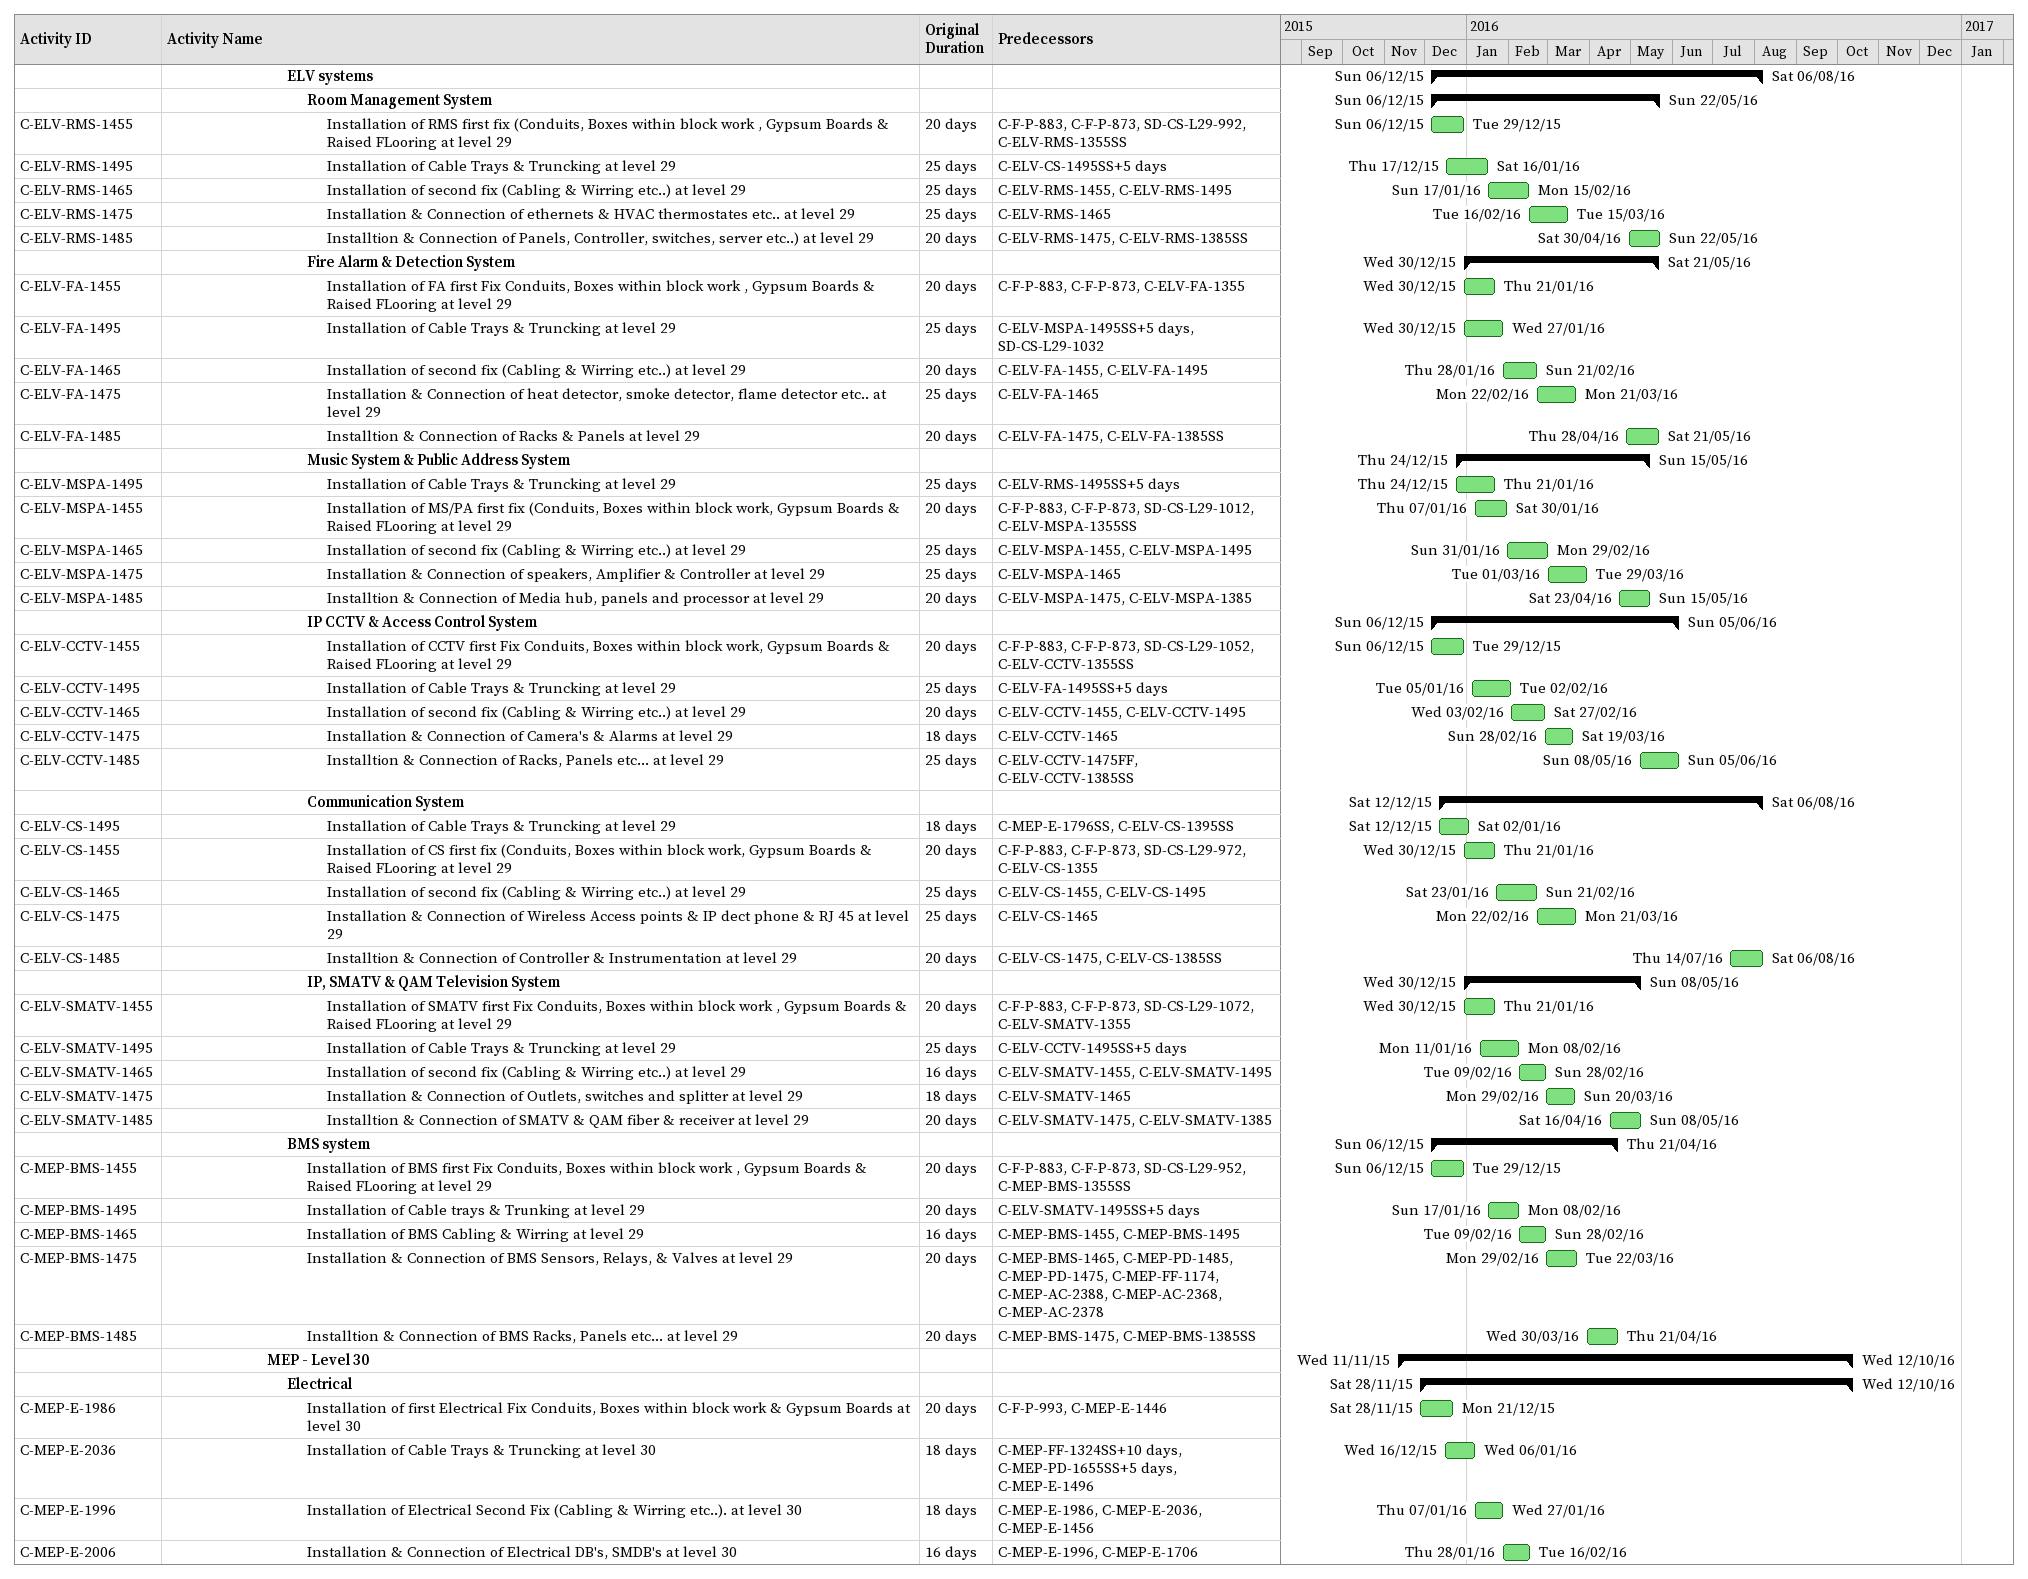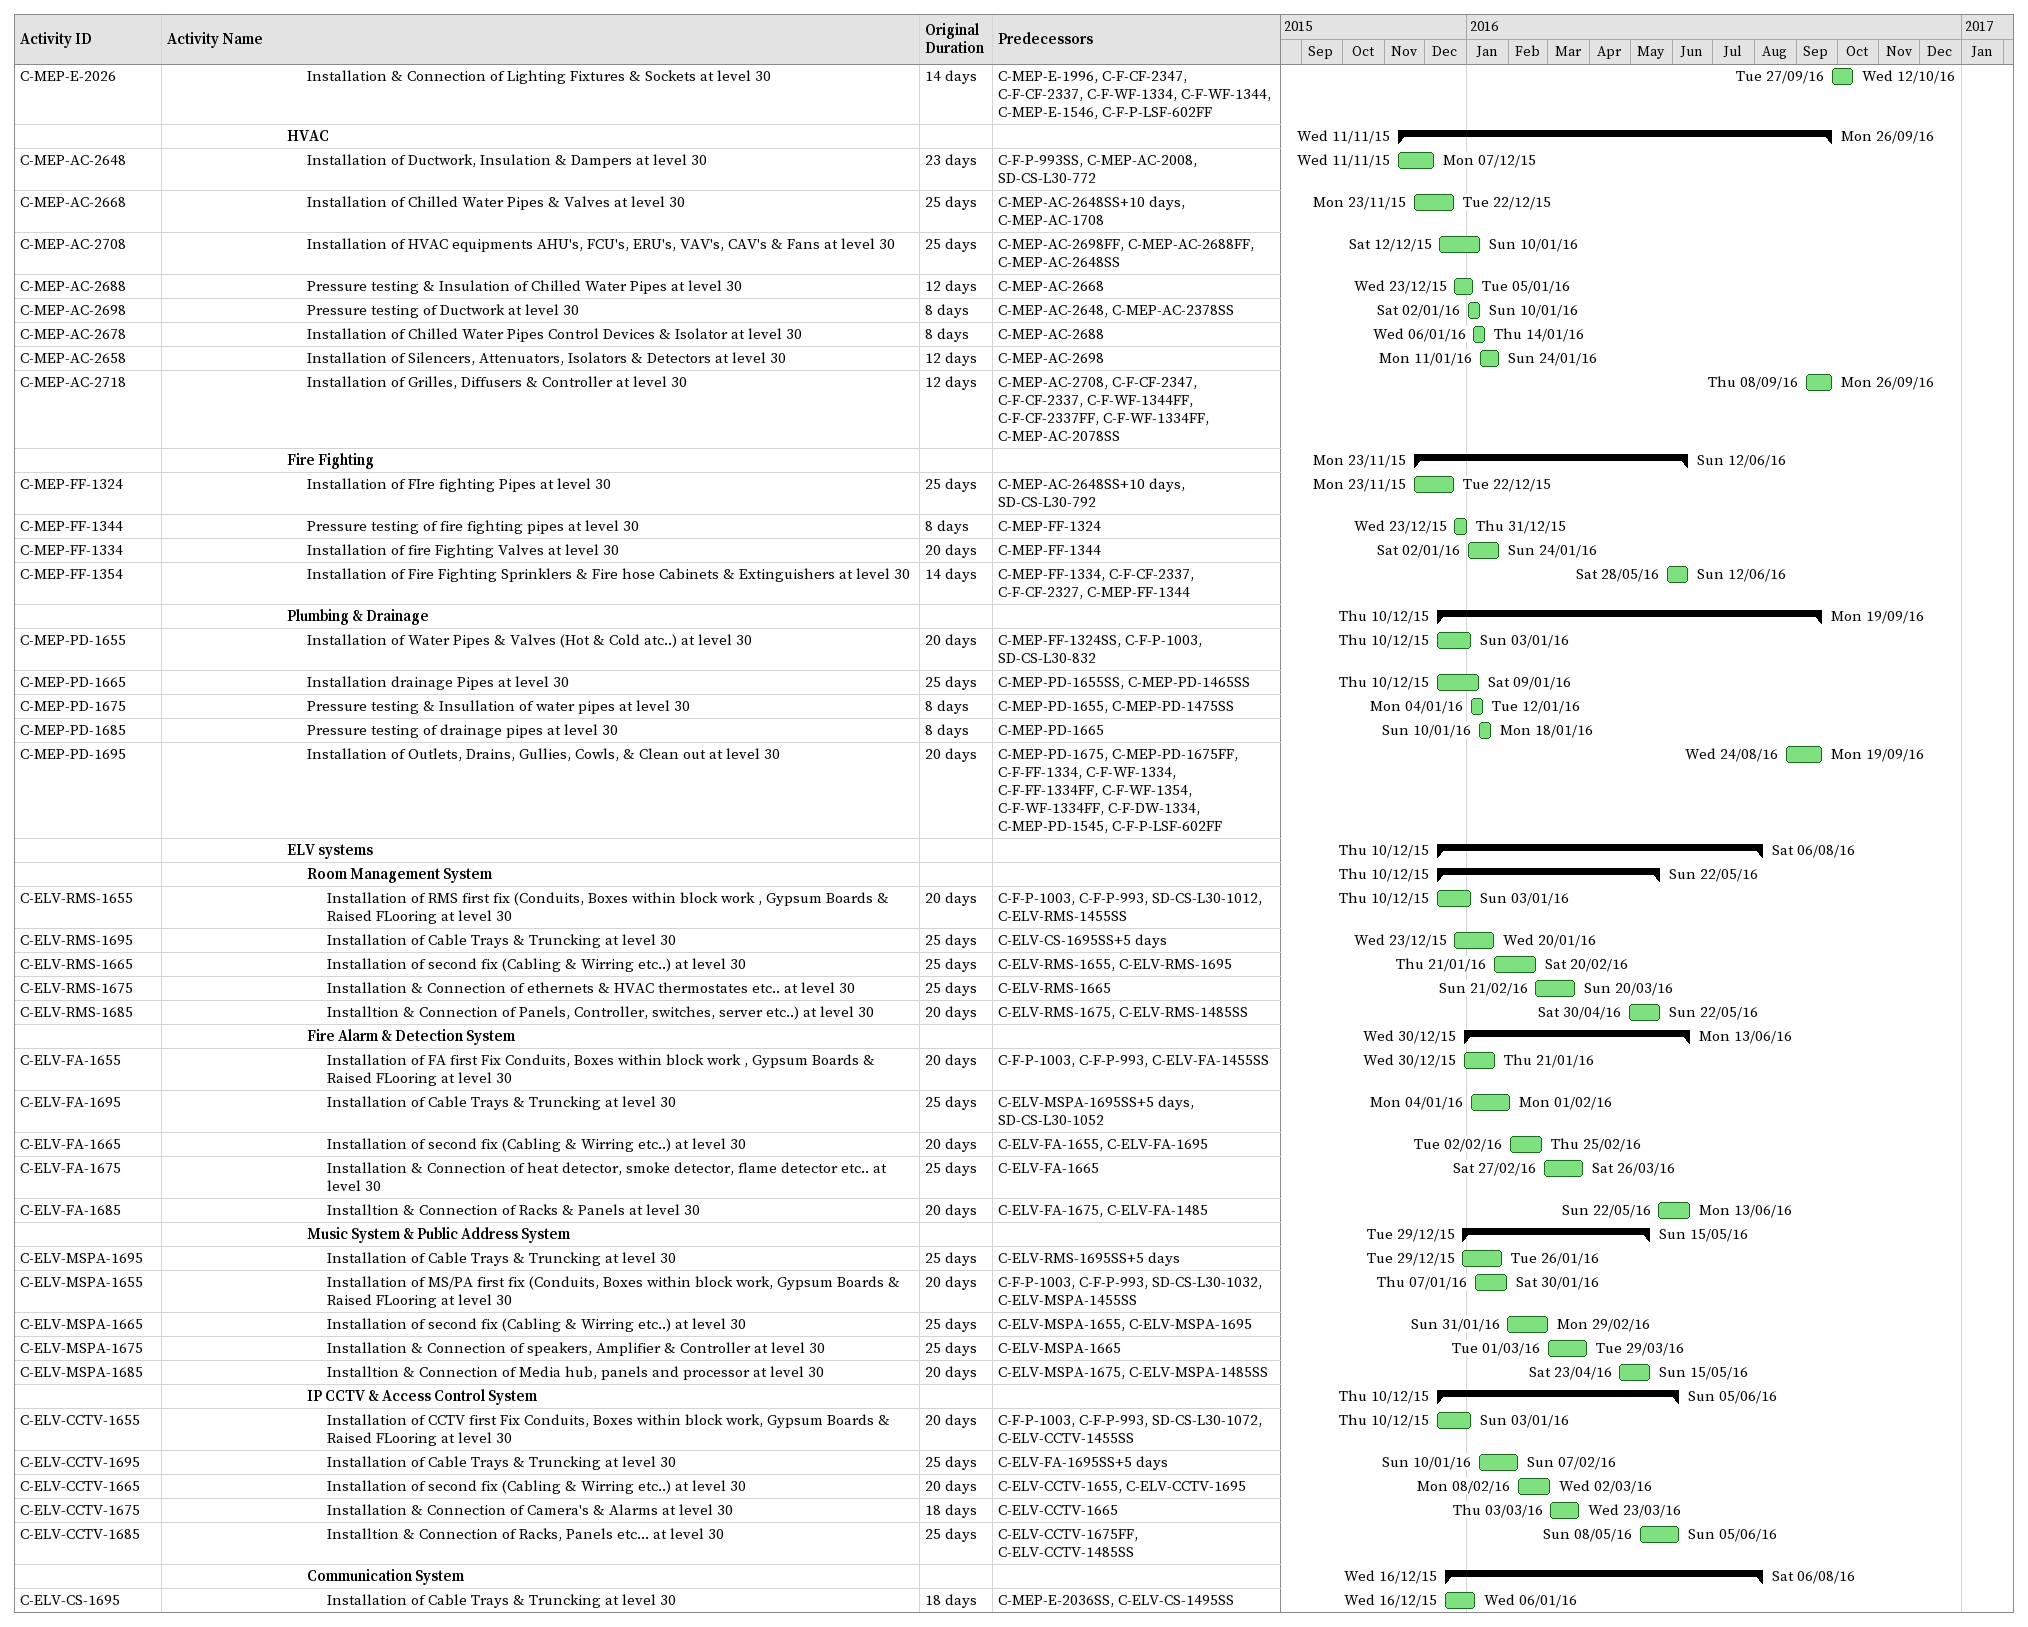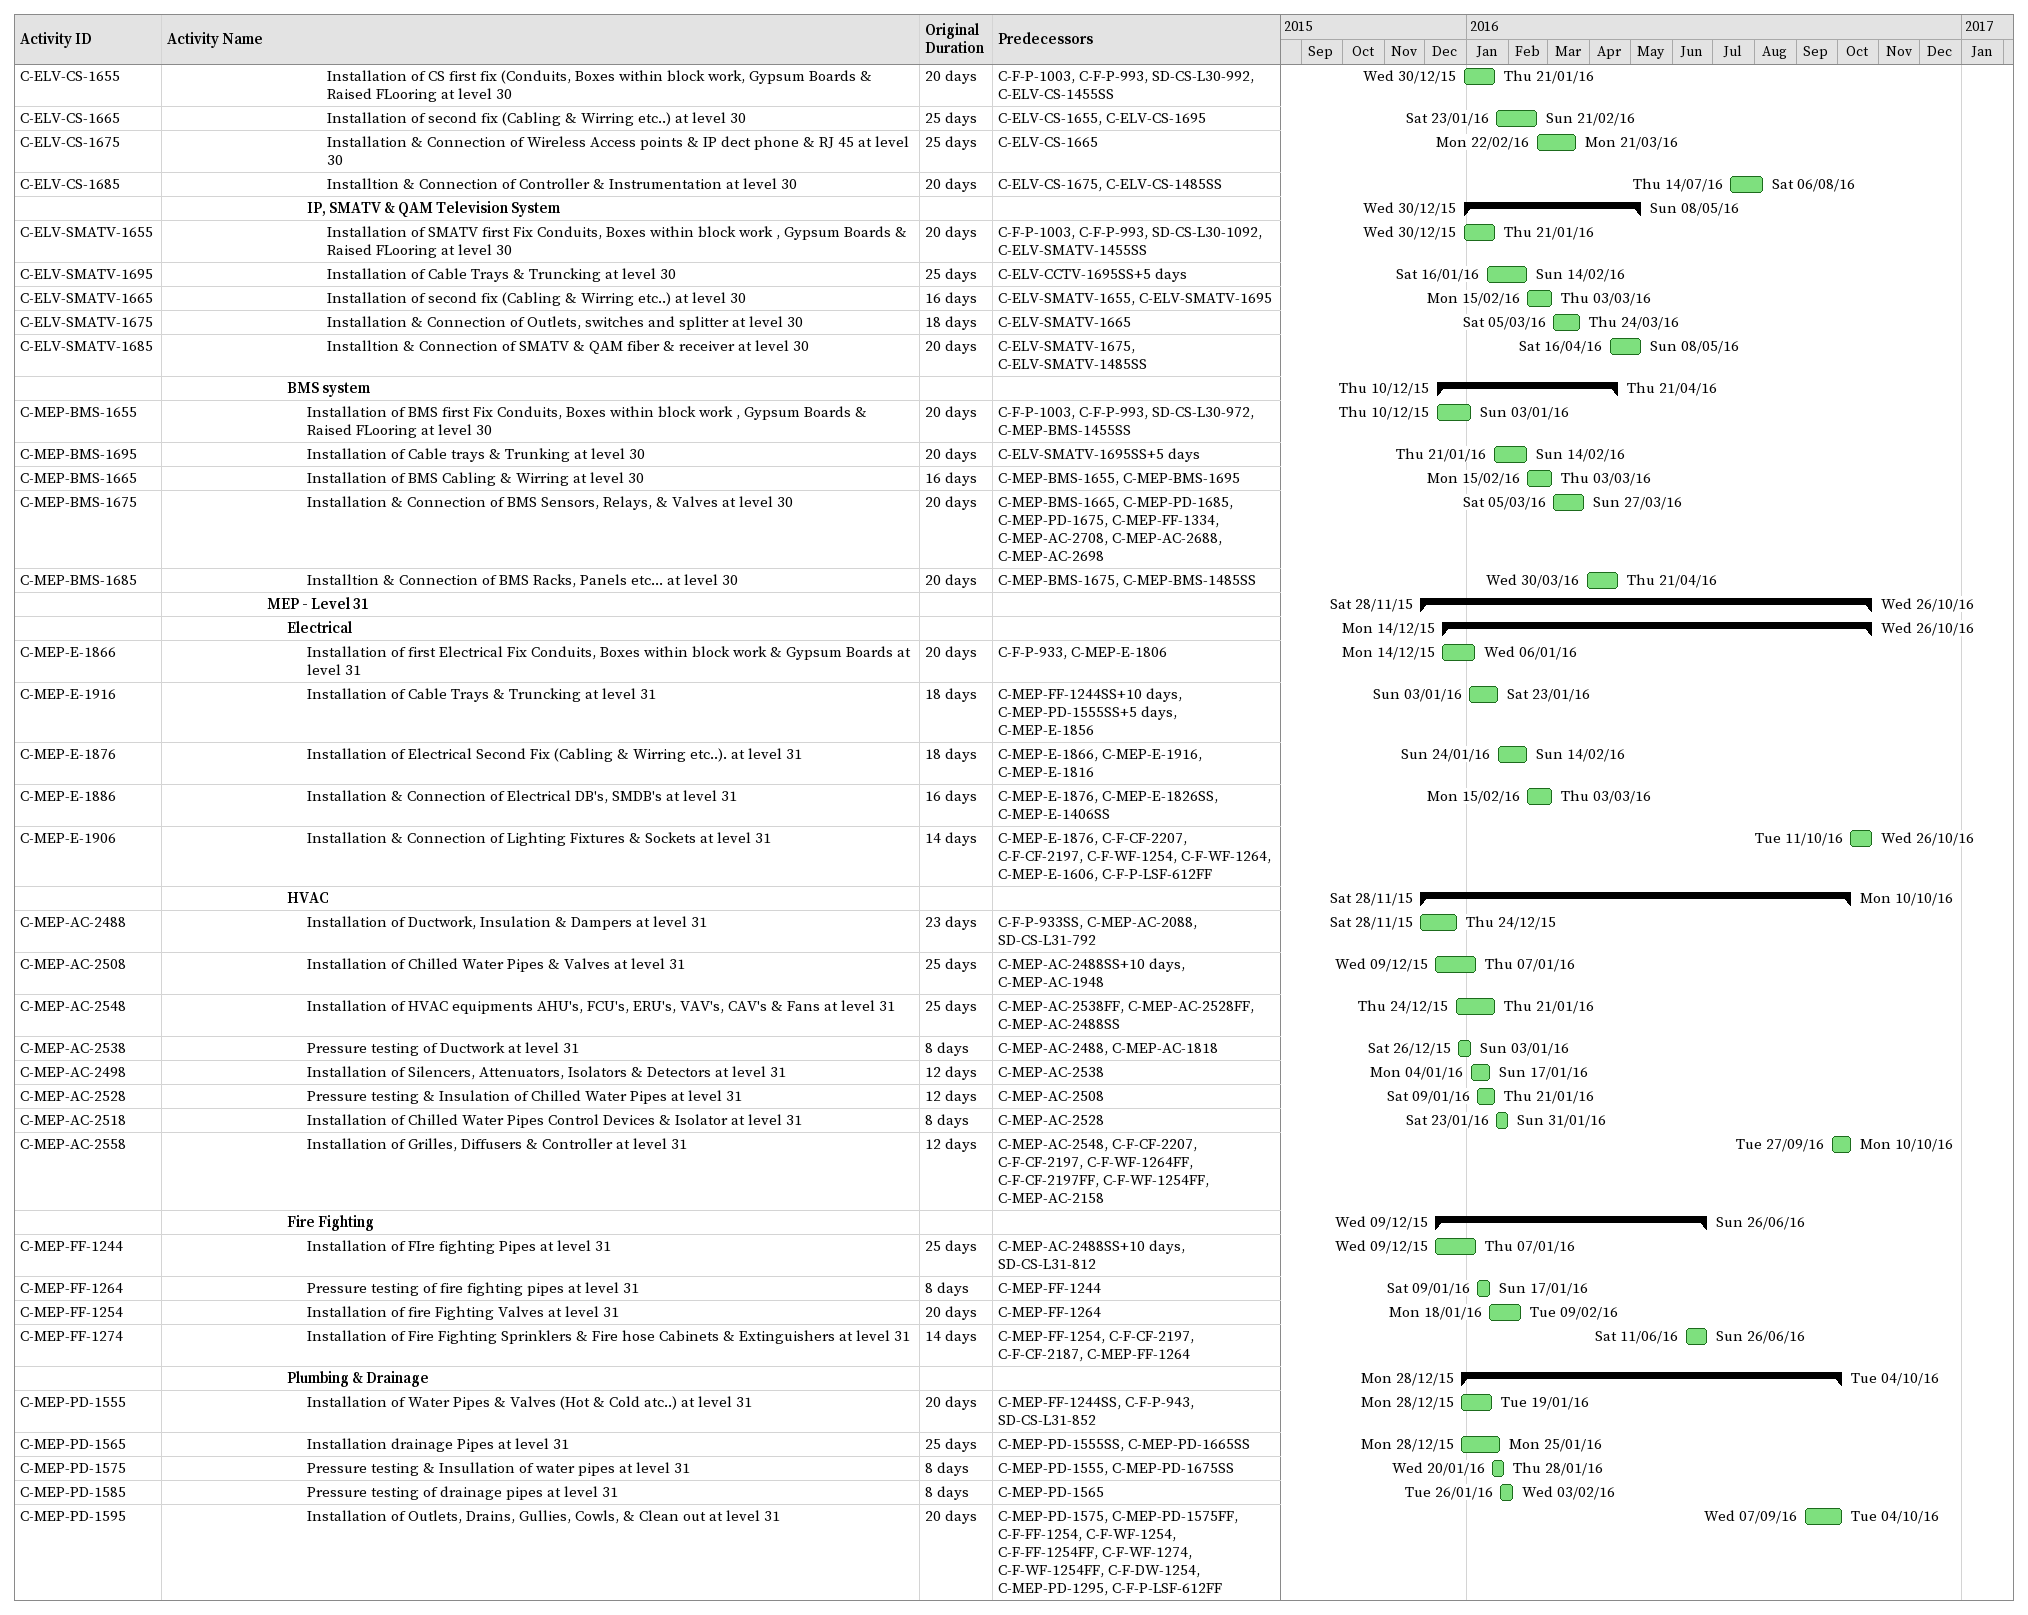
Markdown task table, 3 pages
| ID | Level | Task | Original duration | Start | Finish | Predecessors |
|---|---|---|---|---|---|---|
|  | 7 | **ELV systems** |  | 2015-12-06 | 2016-08-06 |  |
|  | 8 | **Room Management System** |  | 2015-12-06 | 2016-05-22 |  |
| C-ELV-RMS-1455 | 9 | Installation of RMS first fix (Conduits, Boxes within block work , Gypsum Boards & Raised FLooring at level 29 | 20d | 2015-12-06 | 2015-12-29 | C-F-P-883, C-F-P-873, SD-CS-L29-992, C-ELV-RMS-1355SS |
| C-ELV-RMS-1495 | 9 | Installation of Cable Trays & Truncking at level 29 | 25d | 2015-12-17 | 2016-01-16 | C-ELV-CS-1495SS+5d |
| C-ELV-RMS-1465 | 9 | Installation of second fix (Cabling & Wirring etc..) at level 29 | 25d | 2016-01-17 | 2016-02-15 | C-ELV-RMS-1455, C-ELV-RMS-1495 |
| C-ELV-RMS-1475 | 9 | Installation & Connection of ethernets & HVAC thermostates etc.. at level 29 | 25d | 2016-02-16 | 2016-03-15 | C-ELV-RMS-1465 |
| C-ELV-RMS-1485 | 9 | Installtion & Connection of Panels, Controller, switches, server etc..) at level 29 | 20d | 2016-04-30 | 2016-05-22 | C-ELV-RMS-1475, C-ELV-RMS-1385SS |
|  | 8 | **Fire Alarm & Detection System** |  | 2015-12-30 | 2016-05-21 |  |
| C-ELV-FA-1455 | 9 | Installation of FA first Fix Conduits, Boxes within block work , Gypsum Boards & Raised FLooring at level 29 | 20d | 2015-12-30 | 2016-01-21 | C-F-P-883, C-F-P-873, C-ELV-FA-1355 |
| C-ELV-FA-1495 | 9 | Installation of Cable Trays & Truncking at level 29 | 25d | 2015-12-30 | 2016-01-27 | C-ELV-MSPA-1495SS+5d, SD-CS-L29-1032 |
| C-ELV-FA-1465 | 9 | Installation of second fix (Cabling & Wirring etc..) at level 29 | 20d | 2016-01-28 | 2016-02-21 | C-ELV-FA-1455, C-ELV-FA-1495 |
| C-ELV-FA-1475 | 9 | Installation & Connection of heat detector, smoke detector, flame detector etc.. at level 29 | 25d | 2016-02-22 | 2016-03-21 | C-ELV-FA-1465 |
| C-ELV-FA-1485 | 9 | Installtion & Connection of Racks & Panels at level 29 | 20d | 2016-04-28 | 2016-05-21 | C-ELV-FA-1475, C-ELV-FA-1385SS |
|  | 8 | **Music System & Public Address System** |  | 2015-12-24 | 2016-05-15 |  |
| C-ELV-MSPA-1495 | 9 | Installation of Cable Trays & Truncking at level 29 | 25d | 2015-12-24 | 2016-01-21 | C-ELV-RMS-1495SS+5d |
| C-ELV-MSPA-1455 | 9 | Installation of MS/PA first fix (Conduits, Boxes within block work, Gypsum Boards & Raised FLooring at level 29 | 20d | 2016-01-07 | 2016-01-30 | C-F-P-883, C-F-P-873, SD-CS-L29-1012, C-ELV-MSPA-1355SS |
| C-ELV-MSPA-1465 | 9 | Installation of second fix (Cabling & Wirring etc..) at level 29 | 25d | 2016-01-31 | 2016-02-29 | C-ELV-MSPA-1455, C-ELV-MSPA-1495 |
| C-ELV-MSPA-1475 | 9 | Installation & Connection of speakers, Amplifier & Controller at level 29 | 25d | 2016-03-01 | 2016-03-29 | C-ELV-MSPA-1465 |
| C-ELV-MSPA-1485 | 9 | Installtion & Connection of Media hub, panels and processor at level 29 | 20d | 2016-04-23 | 2016-05-15 | C-ELV-MSPA-1475, C-ELV-MSPA-1385 |
|  | 8 | **IP CCTV & Access Control System** |  | 2015-12-06 | 2016-06-05 |  |
| C-ELV-CCTV-1455 | 9 | Installation of CCTV first Fix Conduits, Boxes within block work, Gypsum Boards & Raised FLooring at level 29 | 20d | 2015-12-06 | 2015-12-29 | C-F-P-883, C-F-P-873, SD-CS-L29-1052, C-ELV-CCTV-1355SS |
| C-ELV-CCTV-1495 | 9 | Installation of Cable Trays & Truncking at level 29 | 25d | 2016-01-05 | 2016-02-02 | C-ELV-FA-1495SS+5d |
| C-ELV-CCTV-1465 | 9 | Installation of second fix (Cabling & Wirring etc..) at level 29 | 20d | 2016-02-03 | 2016-02-27 | C-ELV-CCTV-1455, C-ELV-CCTV-1495 |
| C-ELV-CCTV-1475 | 9 | Installation & Connection of Camera's & Alarms at level 29 | 18d | 2016-02-28 | 2016-03-19 | C-ELV-CCTV-1465 |
| C-ELV-CCTV-1485 | 9 | Installtion & Connection of Racks, Panels etc... at level 29 | 25d | 2016-05-08 | 2016-06-05 | C-ELV-CCTV-1475FF, C-ELV-CCTV-1385SS |
|  | 8 | **Communication System** |  | 2015-12-12 | 2016-08-06 |  |
| C-ELV-CS-1495 | 9 | Installation of Cable Trays & Truncking at level 29 | 18d | 2015-12-12 | 2016-01-02 | C-MEP-E-1796SS, C-ELV-CS-1395SS |
| C-ELV-CS-1455 | 9 | Installation of CS first fix (Conduits, Boxes within block work, Gypsum Boards & Raised FLooring at level 29 | 20d | 2015-12-30 | 2016-01-21 | C-F-P-883, C-F-P-873, SD-CS-L29-972, C-ELV-CS-1355 |
| C-ELV-CS-1465 | 9 | Installation of second fix (Cabling & Wirring etc..) at level 29 | 25d | 2016-01-23 | 2016-02-21 | C-ELV-CS-1455, C-ELV-CS-1495 |
| C-ELV-CS-1475 | 9 | Installation & Connection of Wireless Access points & IP dect phone & RJ 45 at level 29 | 25d | 2016-02-22 | 2016-03-21 | C-ELV-CS-1465 |
| C-ELV-CS-1485 | 9 | Installtion & Connection of Controller & Instrumentation at level 29 | 20d | 2016-07-14 | 2016-08-06 | C-ELV-CS-1475, C-ELV-CS-1385SS |
|  | 8 | **IP, SMATV & QAM Television System** |  | 2015-12-30 | 2016-05-08 |  |
| C-ELV-SMATV-1455 | 9 | Installation of SMATV first Fix Conduits, Boxes within block work , Gypsum Boards & Raised FLooring at level 29 | 20d | 2015-12-30 | 2016-01-21 | C-F-P-883, C-F-P-873, SD-CS-L29-1072, C-ELV-SMATV-1355 |
| C-ELV-SMATV-1495 | 9 | Installation of Cable Trays & Truncking at level 29 | 25d | 2016-01-11 | 2016-02-08 | C-ELV-CCTV-1495SS+5d |
| C-ELV-SMATV-1465 | 9 | Installation of second fix (Cabling & Wirring etc..) at level 29 | 16d | 2016-02-09 | 2016-02-28 | C-ELV-SMATV-1455, C-ELV-SMATV-1495 |
| C-ELV-SMATV-1475 | 9 | Installation & Connection of Outlets, switches and splitter at level 29 | 18d | 2016-02-29 | 2016-03-20 | C-ELV-SMATV-1465 |
| C-ELV-SMATV-1485 | 9 | Installtion & Connection of SMATV & QAM fiber & receiver at level 29 | 20d | 2016-04-16 | 2016-05-08 | C-ELV-SMATV-1475, C-ELV-SMATV-1385 |
|  | 7 | **BMS system** |  | 2015-12-06 | 2016-04-21 |  |
| C-MEP-BMS-1455 | 8 | Installation of BMS first Fix Conduits, Boxes within block work , Gypsum Boards & Raised FLooring at level 29 | 20d | 2015-12-06 | 2015-12-29 | C-F-P-883, C-F-P-873, SD-CS-L29-952, C-MEP-BMS-1355SS |
| C-MEP-BMS-1495 | 8 | Installation of Cable trays & Trunking at level 29 | 20d | 2016-01-17 | 2016-02-08 | C-ELV-SMATV-1495SS+5d |
| C-MEP-BMS-1465 | 8 | Installation of BMS Cabling & Wirring at level 29 | 16d | 2016-02-09 | 2016-02-28 | C-MEP-BMS-1455, C-MEP-BMS-1495 |
| C-MEP-BMS-1475 | 8 | Installation & Connection of BMS Sensors, Relays, & Valves at level 29 | 20d | 2016-02-29 | 2016-03-22 | C-MEP-BMS-1465, C-MEP-PD-1485, C-MEP-PD-1475, C-MEP-FF-1174, C-MEP-AC-2388, C-MEP-AC-2368, C-MEP-AC-2378 |
| C-MEP-BMS-1485 | 8 | Installtion & Connection of BMS Racks, Panels etc... at level 29 | 20d | 2016-03-30 | 2016-04-21 | C-MEP-BMS-1475, C-MEP-BMS-1385SS |
|  | 6 | **MEP - Level 30** |  | 2015-11-11 | 2016-10-12 |  |
|  | 7 | **Electrical** |  | 2015-11-28 | 2016-10-12 |  |
| C-MEP-E-1986 | 8 | Installation of first Electrical Fix Conduits, Boxes within block work & Gypsum Boards at level 30 | 20d | 2015-11-28 | 2015-12-21 | C-F-P-993, C-MEP-E-1446 |
| C-MEP-E-2036 | 8 | Installation of Cable Trays & Truncking at level 30 | 18d | 2015-12-16 | 2016-01-06 | C-MEP-FF-1324SS+10d, C-MEP-PD-1655SS+5d, C-MEP-E-1496 |
| C-MEP-E-1996 | 8 | Installation of Electrical Second Fix (Cabling & Wirring etc..). at level 30 | 18d | 2016-01-07 | 2016-01-27 | C-MEP-E-1986, C-MEP-E-2036, C-MEP-E-1456 |
| C-MEP-E-2006 | 8 | Installation & Connection of Electrical DB's, SMDB's at level 30 | 16d | 2016-01-28 | 2016-02-16 | C-MEP-E-1996, C-MEP-E-1706 |
| C-MEP-E-2026 | 8 | Installation & Connection of Lighting Fixtures & Sockets at level 30 | 14d | 2016-09-27 | 2016-10-12 | C-MEP-E-1996, C-F-CF-2347, C-F-CF-2337, C-F-WF-1334, C-F-WF-1344, C-MEP-E-1546, C-F-P-LSF-602FF |
|  | 7 | **HVAC** |  | 2015-11-11 | 2016-09-26 |  |
| C-MEP-AC-2648 | 8 | Installation of Ductwork, Insulation & Dampers at level 30 | 23d | 2015-11-11 | 2015-12-07 | C-F-P-993SS, C-MEP-AC-2008, SD-CS-L30-772 |
| C-MEP-AC-2668 | 8 | Installation of Chilled Water Pipes & Valves at level 30 | 25d | 2015-11-23 | 2015-12-22 | C-MEP-AC-2648SS+10d, C-MEP-AC-1708 |
| C-MEP-AC-2708 | 8 | Installation of HVAC equipments AHU's, FCU's, ERU's, VAV's, CAV's & Fans at level 30 | 25d | 2015-12-12 | 2016-01-10 | C-MEP-AC-2698FF, C-MEP-AC-2688FF, C-MEP-AC-2648SS |
| C-MEP-AC-2688 | 8 | Pressure testing & Insulation of Chilled Water Pipes at level 30 | 12d | 2015-12-23 | 2016-01-05 | C-MEP-AC-2668 |
| C-MEP-AC-2698 | 8 | Pressure testing of Ductwork at level 30 | 8d | 2016-01-02 | 2016-01-10 | C-MEP-AC-2648, C-MEP-AC-2378SS |
| C-MEP-AC-2678 | 8 | Installation of Chilled Water Pipes Control Devices & Isolator at level 30 | 8d | 2016-01-06 | 2016-01-14 | C-MEP-AC-2688 |
| C-MEP-AC-2658 | 8 | Installation of Silencers, Attenuators, Isolators & Detectors at level 30 | 12d | 2016-01-11 | 2016-01-24 | C-MEP-AC-2698 |
| C-MEP-AC-2718 | 8 | Installation of Grilles, Diffusers & Controller at level 30 | 12d | 2016-09-08 | 2016-09-26 | C-MEP-AC-2708, C-F-CF-2347, C-F-CF-2337, C-F-WF-1344FF, C-F-CF-2337FF, C-F-WF-1334FF, C-MEP-AC-2078SS |
|  | 7 | **Fire Fighting** |  | 2015-11-23 | 2016-06-12 |  |
| C-MEP-FF-1324 | 8 | Installation of FIre fighting Pipes at level 30 | 25d | 2015-11-23 | 2015-12-22 | C-MEP-AC-2648SS+10d, SD-CS-L30-792 |
| C-MEP-FF-1344 | 8 | Pressure testing of fire fighting pipes at level 30 | 8d | 2015-12-23 | 2015-12-31 | C-MEP-FF-1324 |
| C-MEP-FF-1334 | 8 | Installation of fire Fighting Valves at level 30 | 20d | 2016-01-02 | 2016-01-24 | C-MEP-FF-1344 |
| C-MEP-FF-1354 | 8 | Installation of Fire Fighting Sprinklers & Fire hose Cabinets & Extinguishers at level 30 | 14d | 2016-05-28 | 2016-06-12 | C-MEP-FF-1334, C-F-CF-2337, C-F-CF-2327, C-MEP-FF-1344 |
|  | 7 | **Plumbing & Drainage** |  | 2015-12-10 | 2016-09-19 |  |
| C-MEP-PD-1655 | 8 | Installation of Water Pipes & Valves (Hot & Cold atc..) at level 30 | 20d | 2015-12-10 | 2016-01-03 | C-MEP-FF-1324SS, C-F-P-1003, SD-CS-L30-832 |
| C-MEP-PD-1665 | 8 | Installation drainage Pipes at level 30 | 25d | 2015-12-10 | 2016-01-09 | C-MEP-PD-1655SS, C-MEP-PD-1465SS |
| C-MEP-PD-1675 | 8 | Pressure testing & Insullation of water pipes at level 30 | 8d | 2016-01-04 | 2016-01-12 | C-MEP-PD-1655, C-MEP-PD-1475SS |
| C-MEP-PD-1685 | 8 | Pressure testing of drainage pipes at level 30 | 8d | 2016-01-10 | 2016-01-18 | C-MEP-PD-1665 |
| C-MEP-PD-1695 | 8 | Installation of Outlets, Drains, Gullies, Cowls, & Clean out at level 30 | 20d | 2016-08-24 | 2016-09-19 | C-MEP-PD-1675, C-MEP-PD-1675FF, C-F-FF-1334, C-F-WF-1334, C-F-FF-1334FF, C-F-WF-1354, C-F-WF-1334FF, C-F-DW-1334, C-MEP-PD-1545, C-F-P-LSF-602FF |
|  | 7 | **ELV systems** |  | 2015-12-10 | 2016-08-06 |  |
|  | 8 | **Room Management System** |  | 2015-12-10 | 2016-05-22 |  |
| C-ELV-RMS-1655 | 9 | Installation of RMS first fix (Conduits, Boxes within block work , Gypsum Boards & Raised FLooring at level 30 | 20d | 2015-12-10 | 2016-01-03 | C-F-P-1003, C-F-P-993, SD-CS-L30-1012, C-ELV-RMS-1455SS |
| C-ELV-RMS-1695 | 9 | Installation of Cable Trays & Truncking at level 30 | 25d | 2015-12-23 | 2016-01-20 | C-ELV-CS-1695SS+5d |
| C-ELV-RMS-1665 | 9 | Installation of second fix (Cabling & Wirring etc..) at level 30 | 25d | 2016-01-21 | 2016-02-20 | C-ELV-RMS-1655, C-ELV-RMS-1695 |
| C-ELV-RMS-1675 | 9 | Installation & Connection of ethernets & HVAC thermostates etc.. at level 30 | 25d | 2016-02-21 | 2016-03-20 | C-ELV-RMS-1665 |
| C-ELV-RMS-1685 | 9 | Installtion & Connection of Panels, Controller, switches, server etc..) at level 30 | 20d | 2016-04-30 | 2016-05-22 | C-ELV-RMS-1675, C-ELV-RMS-1485SS |
|  | 8 | **Fire Alarm & Detection System** |  | 2015-12-30 | 2016-06-13 |  |
| C-ELV-FA-1655 | 9 | Installation of FA first Fix Conduits, Boxes within block work , Gypsum Boards & Raised FLooring at level 30 | 20d | 2015-12-30 | 2016-01-21 | C-F-P-1003, C-F-P-993, C-ELV-FA-1455SS |
| C-ELV-FA-1695 | 9 | Installation of Cable Trays & Truncking at level 30 | 25d | 2016-01-04 | 2016-02-01 | C-ELV-MSPA-1695SS+5d, SD-CS-L30-1052 |
| C-ELV-FA-1665 | 9 | Installation of second fix (Cabling & Wirring etc..) at level 30 | 20d | 2016-02-02 | 2016-02-25 | C-ELV-FA-1655, C-ELV-FA-1695 |
| C-ELV-FA-1675 | 9 | Installation & Connection of heat detector, smoke detector, flame detector etc.. at level 30 | 25d | 2016-02-27 | 2016-03-26 | C-ELV-FA-1665 |
| C-ELV-FA-1685 | 9 | Installtion & Connection of Racks & Panels at level 30 | 20d | 2016-05-22 | 2016-06-13 | C-ELV-FA-1675, C-ELV-FA-1485 |
|  | 8 | **Music System & Public Address System** |  | 2015-12-29 | 2016-05-15 |  |
| C-ELV-MSPA-1695 | 9 | Installation of Cable Trays & Truncking at level 30 | 25d | 2015-12-29 | 2016-01-26 | C-ELV-RMS-1695SS+5d |
| C-ELV-MSPA-1655 | 9 | Installation of MS/PA first fix (Conduits, Boxes within block work, Gypsum Boards & Raised FLooring at level 30 | 20d | 2016-01-07 | 2016-01-30 | C-F-P-1003, C-F-P-993, SD-CS-L30-1032, C-ELV-MSPA-1455SS |
| C-ELV-MSPA-1665 | 9 | Installation of second fix (Cabling & Wirring etc..) at level 30 | 25d | 2016-01-31 | 2016-02-29 | C-ELV-MSPA-1655, C-ELV-MSPA-1695 |
| C-ELV-MSPA-1675 | 9 | Installation & Connection of speakers, Amplifier & Controller at level 30 | 25d | 2016-03-01 | 2016-03-29 | C-ELV-MSPA-1665 |
| C-ELV-MSPA-1685 | 9 | Installtion & Connection of Media hub, panels and processor at level 30 | 20d | 2016-04-23 | 2016-05-15 | C-ELV-MSPA-1675, C-ELV-MSPA-1485SS |
|  | 8 | **IP CCTV & Access Control System** |  | 2015-12-10 | 2016-06-05 |  |
| C-ELV-CCTV-1655 | 9 | Installation of CCTV first Fix Conduits, Boxes within block work, Gypsum Boards & Raised FLooring at level 30 | 20d | 2015-12-10 | 2016-01-03 | C-F-P-1003, C-F-P-993, SD-CS-L30-1072, C-ELV-CCTV-1455SS |
| C-ELV-CCTV-1695 | 9 | Installation of Cable Trays & Truncking at level 30 | 25d | 2016-01-10 | 2016-02-07 | C-ELV-FA-1695SS+5d |
| C-ELV-CCTV-1665 | 9 | Installation of second fix (Cabling & Wirring etc..) at level 30 | 20d | 2016-02-08 | 2016-03-02 | C-ELV-CCTV-1655, C-ELV-CCTV-1695 |
| C-ELV-CCTV-1675 | 9 | Installation & Connection of Camera's & Alarms at level 30 | 18d | 2016-03-03 | 2016-03-23 | C-ELV-CCTV-1665 |
| C-ELV-CCTV-1685 | 9 | Installtion & Connection of Racks, Panels etc... at level 30 | 25d | 2016-05-08 | 2016-06-05 | C-ELV-CCTV-1675FF, C-ELV-CCTV-1485SS |
|  | 8 | **Communication System** |  | 2015-12-16 | 2016-08-06 |  |
| C-ELV-CS-1695 | 9 | Installation of Cable Trays & Truncking at level 30 | 18d | 2015-12-16 | 2016-01-06 | C-MEP-E-2036SS, C-ELV-CS-1495SS |
| C-ELV-CS-1655 | 9 | Installation of CS first fix (Conduits, Boxes within block work, Gypsum Boards & Raised FLooring at level 30 | 20d | 2015-12-30 | 2016-01-21 | C-F-P-1003, C-F-P-993, SD-CS-L30-992, C-ELV-CS-1455SS |
| C-ELV-CS-1665 | 9 | Installation of second fix (Cabling & Wirring etc..) at level 30 | 25d | 2016-01-23 | 2016-02-21 | C-ELV-CS-1655, C-ELV-CS-1695 |
| C-ELV-CS-1675 | 9 | Installation & Connection of Wireless Access points & IP dect phone & RJ 45 at level 30 | 25d | 2016-02-22 | 2016-03-21 | C-ELV-CS-1665 |
| C-ELV-CS-1685 | 9 | Installtion & Connection of Controller & Instrumentation at level 30 | 20d | 2016-07-14 | 2016-08-06 | C-ELV-CS-1675, C-ELV-CS-1485SS |
|  | 8 | **IP, SMATV & QAM Television System** |  | 2015-12-30 | 2016-05-08 |  |
| C-ELV-SMATV-1655 | 9 | Installation of SMATV first Fix Conduits, Boxes within block work , Gypsum Boards & Raised FLooring at level 30 | 20d | 2015-12-30 | 2016-01-21 | C-F-P-1003, C-F-P-993, SD-CS-L30-1092, C-ELV-SMATV-1455SS |
| C-ELV-SMATV-1695 | 9 | Installation of Cable Trays & Truncking at level 30 | 25d | 2016-01-16 | 2016-02-14 | C-ELV-CCTV-1695SS+5d |
| C-ELV-SMATV-1665 | 9 | Installation of second fix (Cabling & Wirring etc..) at level 30 | 16d | 2016-02-15 | 2016-03-03 | C-ELV-SMATV-1655, C-ELV-SMATV-1695 |
| C-ELV-SMATV-1675 | 9 | Installation & Connection of Outlets, switches and splitter at level 30 | 18d | 2016-03-05 | 2016-03-24 | C-ELV-SMATV-1665 |
| C-ELV-SMATV-1685 | 9 | Installtion & Connection of SMATV & QAM fiber & receiver at level 30 | 20d | 2016-04-16 | 2016-05-08 | C-ELV-SMATV-1675, C-ELV-SMATV-1485SS |
|  | 7 | **BMS system** |  | 2015-12-10 | 2016-04-21 |  |
| C-MEP-BMS-1655 | 8 | Installation of BMS first Fix Conduits, Boxes within block work , Gypsum Boards & Raised FLooring at level 30 | 20d | 2015-12-10 | 2016-01-03 | C-F-P-1003, C-F-P-993, SD-CS-L30-972, C-MEP-BMS-1455SS |
| C-MEP-BMS-1695 | 8 | Installation of Cable trays & Trunking at level 30 | 20d | 2016-01-21 | 2016-02-14 | C-ELV-SMATV-1695SS+5d |
| C-MEP-BMS-1665 | 8 | Installation of BMS Cabling & Wirring at level 30 | 16d | 2016-02-15 | 2016-03-03 | C-MEP-BMS-1655, C-MEP-BMS-1695 |
| C-MEP-BMS-1675 | 8 | Installation & Connection of BMS Sensors, Relays, & Valves at level 30 | 20d | 2016-03-05 | 2016-03-27 | C-MEP-BMS-1665, C-MEP-PD-1685, C-MEP-PD-1675, C-MEP-FF-1334, C-MEP-AC-2708, C-MEP-AC-2688, C-MEP-AC-2698 |
| C-MEP-BMS-1685 | 8 | Installtion & Connection of BMS Racks, Panels etc... at level 30 | 20d | 2016-03-30 | 2016-04-21 | C-MEP-BMS-1675, C-MEP-BMS-1485SS |
|  | 6 | **MEP - Level 31** |  | 2015-11-28 | 2016-10-26 |  |
|  | 7 | **Electrical** |  | 2015-12-14 | 2016-10-26 |  |
| C-MEP-E-1866 | 8 | Installation of first Electrical Fix Conduits, Boxes within block work & Gypsum Boards at level 31 | 20d | 2015-12-14 | 2016-01-06 | C-F-P-933, C-MEP-E-1806 |
| C-MEP-E-1916 | 8 | Installation of Cable Trays & Truncking at level 31 | 18d | 2016-01-03 | 2016-01-23 | C-MEP-FF-1244SS+10d, C-MEP-PD-1555SS+5d, C-MEP-E-1856 |
| C-MEP-E-1876 | 8 | Installation of Electrical Second Fix (Cabling & Wirring etc..). at level 31 | 18d | 2016-01-24 | 2016-02-14 | C-MEP-E-1866, C-MEP-E-1916, C-MEP-E-1816 |
| C-MEP-E-1886 | 8 | Installation & Connection of Electrical DB's, SMDB's at level 31 | 16d | 2016-02-15 | 2016-03-03 | C-MEP-E-1876, C-MEP-E-1826SS, C-MEP-E-1406SS |
| C-MEP-E-1906 | 8 | Installation & Connection of Lighting Fixtures & Sockets at level 31 | 14d | 2016-10-11 | 2016-10-26 | C-MEP-E-1876, C-F-CF-2207, C-F-CF-2197, C-F-WF-1254, C-F-WF-1264, C-MEP-E-1606, C-F-P-LSF-612FF |
|  | 7 | **HVAC** |  | 2015-11-28 | 2016-10-10 |  |
| C-MEP-AC-2488 | 8 | Installation of Ductwork, Insulation & Dampers at level 31 | 23d | 2015-11-28 | 2015-12-24 | C-F-P-933SS, C-MEP-AC-2088, SD-CS-L31-792 |
| C-MEP-AC-2508 | 8 | Installation of Chilled Water Pipes & Valves at level 31 | 25d | 2015-12-09 | 2016-01-07 | C-MEP-AC-2488SS+10d, C-MEP-AC-1948 |
| C-MEP-AC-2548 | 8 | Installation of HVAC equipments AHU's, FCU's, ERU's, VAV's, CAV's & Fans at level 31 | 25d | 2015-12-24 | 2016-01-21 | C-MEP-AC-2538FF, C-MEP-AC-2528FF, C-MEP-AC-2488SS |
| C-MEP-AC-2538 | 8 | Pressure testing of Ductwork at level 31 | 8d | 2015-12-26 | 2016-01-03 | C-MEP-AC-2488, C-MEP-AC-1818 |
| C-MEP-AC-2498 | 8 | Installation of Silencers, Attenuators, Isolators & Detectors at level 31 | 12d | 2016-01-04 | 2016-01-17 | C-MEP-AC-2538 |
| C-MEP-AC-2528 | 8 | Pressure testing & Insulation of Chilled Water Pipes at level 31 | 12d | 2016-01-09 | 2016-01-21 | C-MEP-AC-2508 |
| C-MEP-AC-2518 | 8 | Installation of Chilled Water Pipes Control Devices & Isolator at level 31 | 8d | 2016-01-23 | 2016-01-31 | C-MEP-AC-2528 |
| C-MEP-AC-2558 | 8 | Installation of Grilles, Diffusers & Controller at level 31 | 12d | 2016-09-27 | 2016-10-10 | C-MEP-AC-2548, C-F-CF-2207, C-F-CF-2197, C-F-WF-1264FF, C-F-CF-2197FF, C-F-WF-1254FF, C-MEP-AC-2158 |
|  | 7 | **Fire Fighting** |  | 2015-12-09 | 2016-06-26 |  |
| C-MEP-FF-1244 | 8 | Installation of FIre fighting Pipes at level 31 | 25d | 2015-12-09 | 2016-01-07 | C-MEP-AC-2488SS+10d, SD-CS-L31-812 |
| C-MEP-FF-1264 | 8 | Pressure testing of fire fighting pipes at level 31 | 8d | 2016-01-09 | 2016-01-17 | C-MEP-FF-1244 |
| C-MEP-FF-1254 | 8 | Installation of fire Fighting Valves at level 31 | 20d | 2016-01-18 | 2016-02-09 | C-MEP-FF-1264 |
| C-MEP-FF-1274 | 8 | Installation of Fire Fighting Sprinklers & Fire hose Cabinets & Extinguishers at level 31 | 14d | 2016-06-11 | 2016-06-26 | C-MEP-FF-1254, C-F-CF-2197, C-F-CF-2187, C-MEP-FF-1264 |
|  | 7 | **Plumbing & Drainage** |  | 2015-12-28 | 2016-10-04 |  |
| C-MEP-PD-1555 | 8 | Installation of Water Pipes & Valves (Hot & Cold atc..) at level 31 | 20d | 2015-12-28 | 2016-01-19 | C-MEP-FF-1244SS, C-F-P-943, SD-CS-L31-852 |
| C-MEP-PD-1565 | 8 | Installation drainage Pipes at level 31 | 25d | 2015-12-28 | 2016-01-25 | C-MEP-PD-1555SS, C-MEP-PD-1665SS |
| C-MEP-PD-1575 | 8 | Pressure testing & Insullation of water pipes at level 31 | 8d | 2016-01-20 | 2016-01-28 | C-MEP-PD-1555, C-MEP-PD-1675SS |
| C-MEP-PD-1585 | 8 | Pressure testing of drainage pipes at level 31 | 8d | 2016-01-26 | 2016-02-03 | C-MEP-PD-1565 |
| C-MEP-PD-1595 | 8 | Installation of Outlets, Drains, Gullies, Cowls, & Clean out at level 31 | 20d | 2016-09-07 | 2016-10-04 | C-MEP-PD-1575, C-MEP-PD-1575FF, C-F-FF-1254, C-F-WF-1254, C-F-FF-1254FF, C-F-WF-1274, C-F-WF-1254FF, C-F-DW-1254, C-MEP-PD-1295, C-F-P-LSF-612FF |
